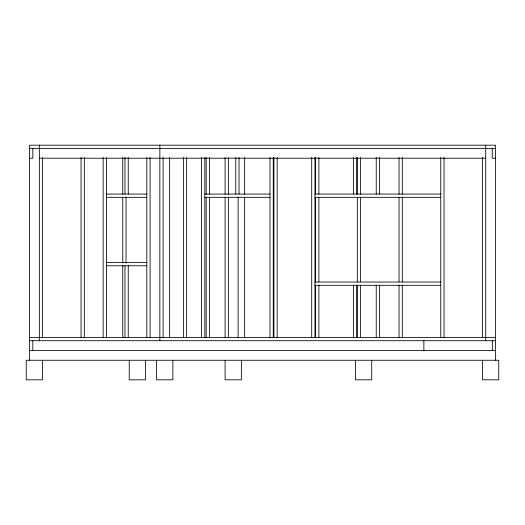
<?xml version="1.0" encoding="UTF-8"?>
<svg xmlns="http://www.w3.org/2000/svg" width="525" height="525" viewBox="0 0 525 525"><rect width="100%" height="100%" fill="white"/><g stroke="black" fill="none" stroke-linecap="round" stroke-linejoin="round"><path stroke-width="0.79" d="M29.564 148.444L495.508 148.444M29.564 158.215L32.826 158.215L32.826 148.444M39.336 158.215L485.73 158.215M495.508 158.215L492.247 158.215L492.247 148.444M106.404 194.066L146.81 194.066M204.822 194.066L269.994 194.066M314.967 194.066L440.757 194.066M106.404 197.321L146.81 197.321M204.822 197.321L269.994 197.321M314.967 197.321L440.757 197.321M106.404 262.5L146.81 262.5M106.404 265.762L146.81 265.762M314.967 282.05L440.757 282.05M314.967 285.311L440.757 285.311M29.564 337.45L495.508 337.45M29.564 340.712L495.574 340.712L495.574 360.262M29.564 350.49L495.574 350.49M495.508 340.712L495.508 145.182L29.564 145.182L29.564 360.262M492.319 340.712L492.319 350.49M485.73 145.182L485.73 340.712M482.468 157.441L482.468 337.45M482.482 360.262L482.482 379.818L498.75 379.818L498.75 360.262L26.25 360.262L26.25 379.818L42.518 379.818L42.518 360.262M444.019 157.441L444.019 337.45M440.757 157.441L440.757 337.45M423.878 340.712L423.878 350.49M402.301 157.402L402.301 194.263M402.301 197.505L402.301 281.813M402.301 285.075L402.301 337.45M399.046 157.402L399.046 194.263M399.046 197.505L399.046 281.813M399.046 285.075L399.046 337.45M379.49 157.402L379.49 194.066M379.49 285.311L379.49 337.45M376.235 157.402L376.235 194.066M376.235 285.311L376.235 337.45M371.72 360.262L371.72 379.818L355.458 379.818L355.458 360.262M360.59 157.441L360.59 194.263M360.59 197.505L360.59 281.813M360.59 285.075L360.59 337.45M357.328 157.441L357.328 194.263M357.328 197.505L357.328 281.813M357.328 285.075L357.328 337.45M356.678 157.402L356.678 194.066M356.678 285.311L356.678 337.45M353.423 157.402L353.423 194.066M353.423 285.311L353.423 337.45M318.878 157.441L318.878 194.263M318.878 197.505L318.878 281.813M318.878 285.075L318.878 337.45M315.617 157.441L315.617 194.263M315.617 197.505L315.617 281.813M315.617 285.075L315.617 337.45M314.967 157.441L314.967 337.45M311.706 157.441L311.706 337.45M277.167 157.441L277.167 337.45M273.906 157.441L273.906 337.45M273.256 157.441L273.256 337.45M269.994 157.441L269.994 337.45M244.65 157.441L244.65 194.263M244.65 197.538L244.65 337.45M241.369 360.262L241.369 379.818L225.1 379.818L225.1 360.262M239.039 157.402L239.039 194.066M238.127 197.013L238.127 337.45M235.777 157.402L235.777 194.066M228.355 157.441L228.355 194.263M228.355 197.538L228.355 337.45M225.094 157.441L225.094 194.263M225.094 197.538L225.094 337.45M209.449 157.441L209.449 194.263M209.449 197.505L209.449 337.45M206.194 157.441L206.194 194.263M206.194 197.505L206.194 337.45M204.822 157.441L204.822 337.45M201.561 157.441L201.561 337.45M186.637 157.441L186.637 337.45M183.382 157.441L183.382 337.45M172.869 360.262L172.869 379.818L156.601 379.818L156.601 360.262M169.621 157.441L169.621 337.45M163.104 157.441L163.104 337.45M159.849 145.182L159.849 340.712M150.071 157.441L150.071 337.45M146.81 157.441L146.81 337.45M145.497 360.262L145.497 379.818L129.229 379.818L129.229 360.262M128.238 157.402L128.238 194.066M128.238 265.762L128.238 337.45M126.026 197.505L126.026 262.992M124.976 157.402L124.976 194.066M124.976 265.762L124.976 337.45M122.765 157.441L122.765 194.263M122.765 197.505L122.765 262.992M122.765 265.433L122.765 337.45M106.404 157.441L106.404 337.45M103.143 157.441L103.143 337.45M84.315 157.441L84.315 337.45M81.053 157.441L81.053 337.45M42.604 157.441L42.604 337.45M39.336 145.182L39.336 340.712M32.826 340.712L32.826 350.49"/></g></svg>
